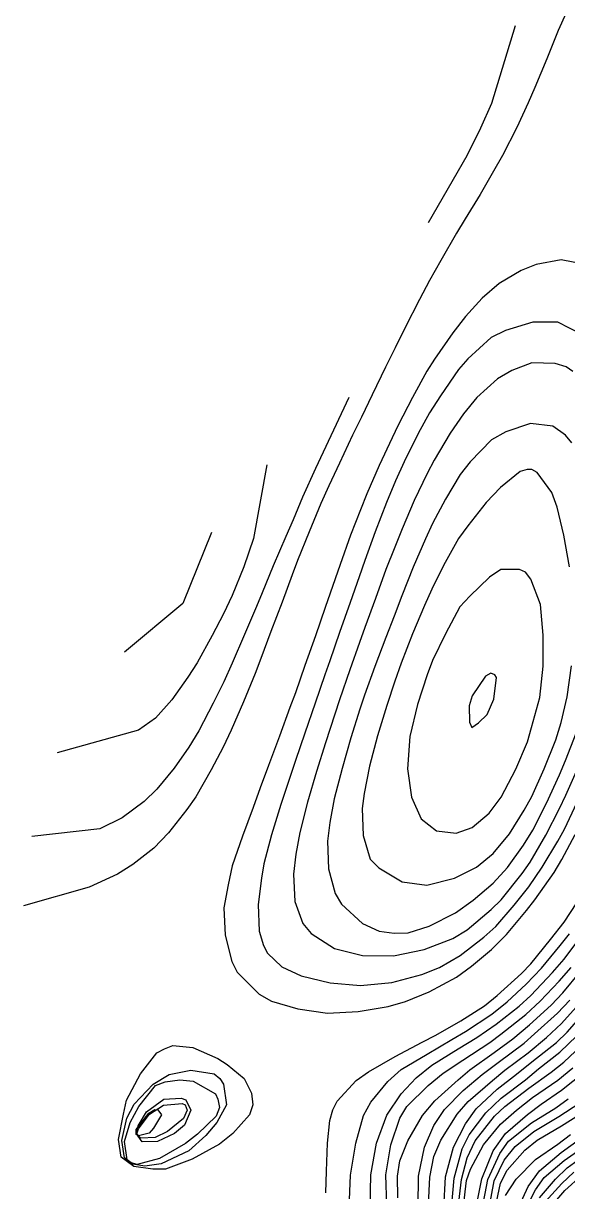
# Model space of a CAD drawing. Header units: feet. Extents: x 333642 to 335017, y 470420 to 471851.
# Drawn here: x 333642.5 to 333723.1, y 471209.9 to 471382.9 of the extents above; entities that cross this region are included whole.
import ezdxf

# ---------------------------------------------------------------- set-up
doc = ezdxf.new("R2010")
doc.units = ezdxf.units.FT
doc.header["$MEASUREMENT"] = 0
doc.layers.add('Contour', color=7, linetype='CONTINUOUS', true_color=0xffffff)

msp = doc.modelspace()

# ---------------------------------------------------------------- linework, layer by layer
at = {"layer": 'Contour', "color": 18, "linetype": 'Continuous', "true_color": 0x000000}
for points, elevation in [([(333722.91501, 471384.434576), (333721.760116, 471381.801168), (333720.065276, 471377.619076), (333718.263374, 471373.347813), (333717.284231, 471371.101274), (333715.634499, 471367.444959), (333713.474077, 471363.294248), (333712.17758, 471360.969499), (333710.179446, 471357.517456), (333707.943366, 471353.906971), (333706.658938, 471351.796947), (333704.331713, 471347.760616), (333702.665957, 471344.79384), (333701.185164, 471342.01498), (333699.092748, 471337.86974), (333697.579087, 471334.831925), (333696.177586, 471331.991026), (333694.203753, 471327.86687), (333692.589357, 471324.576136), (333691.284145, 471321.930647), (333689.324524, 471317.755263), (333687.747344, 471314.385114), (333686.574907, 471311.779093), (333684.848767, 471307.603317), (333683.130902, 471303.365473), (333682.305052, 471301.21134), (333680.828043, 471297.198132), (333679.181808, 471292.824184), (333677.694075, 471288.851883), (333676.848963, 471286.647867), (333675.109658, 471282.432554), (333673.268696, 471278.235549), (333672.082691, 471275.725563), (333670.329375, 471272.376414), (333668.031866, 471268.364425), (333666.724395, 471266.514768), (333664.022601, 471263.02556), (333661.852076, 471260.79175), (333658.73559, 471258.366677), (333656.426757, 471256.921706), (333652.237885, 471255.003848), (333642.5, 471252.262024)], -22), ([(333715.389074, 471382.5), (333711.865016, 471371.011831), (333710.235888, 471367.344808), (333708.229308, 471363.271477), (333702.5, 471353.341267)], -21.5), ([(333725.50244, 471347.220441), (333722.159345, 471347.868545), (333718.480379, 471347.169382), (333716.233713, 471346.283666), (333712.974218, 471344.368317), (333710.471989, 471342.168801), (333708.016529, 471339.496844), (333706.113518, 471337.076093), (333703.425974, 471333.141754), (333702.302957, 471331.370205), (333700.173889, 471327.469816), (333698.042928, 471323.407761), (333697.1346, 471321.52971), (333695.208668, 471317.408663), (333693.381055, 471313.200603), (333692.445096, 471310.857059), (333690.992248, 471307.09168), (333689.445287, 471302.763733), (333687.94392, 471298.498245), (333687.203422, 471296.377699), (333685.767154, 471292.218032), (333684.224194, 471287.825887), (333682.799295, 471283.788004), (333682.004418, 471281.574036), (333680.459939, 471277.358032), (333678.843533, 471272.998647), (333677.60614, 471269.692023), (333676.539307, 471266.810517), (333674.945012, 471262.528452), (333673.44852, 471258.159355), (333672.832217, 471255.326313), (333672.218197, 471251.943373), (333672.376659, 471247.875702), (333673.366568, 471243.997241), (333674.170475, 471242.430815), (333677.437676, 471239.169346), (333679.246839, 471238.136526), (333683.183727, 471237.013245), (333687.583977, 471236.33695), (333692.104541, 471236.58494), (333696.546979, 471237.352254), (333699.106238, 471238.055869), (333702.642543, 471239.532571), (333706.650289, 471241.661384), (333708.892043, 471243.312903), (333711.834953, 471245.772744), (333714.105426, 471248.010886), (333717.068766, 471251.554892), (333718.266065, 471253.133357), (333721.157823, 471257.177439), (333722.289436, 471259.073536), (333724.23348, 471262.78162)], -23), ([(333725.162625, 471336.834301), (333721.662341, 471338.636063), (333717.962305, 471338.642103), (333713.915366, 471337.391027), (333711.826315, 471336.375238), (333708.376594, 471333.210186), (333706.96355, 471331.621664), (333704.281289, 471327.726068), (333702.688329, 471325.210451), (333701.011828, 471322.13059), (333698.916715, 471317.965877), (333697.658137, 471315.148721), (333696.312147, 471311.923915), (333694.63905, 471307.586462), (333693.09501, 471303.342852), (333692.239531, 471300.942696), (333690.922509, 471297.16355), (333689.361016, 471292.719659), (333687.896273, 471288.515162), (333687.17081, 471286.430698), (333685.72155, 471282.243983), (333684.191766, 471277.80773), (333682.814164, 471273.755135), (333682.066178, 471271.508398), (333680.637275, 471267.217002), (333679.259869, 471262.762323), (333678.132684, 471258.459298), (333677.767268, 471256.343124), (333677.266861, 471252.421956), (333677.427951, 471248.512413), (333678.061427, 471246.361456), (333678.676449, 471245.242596)], -23.5), ([(333722.939119, 471332.00075), (333721.292578, 471332.525263), (333717.812768, 471332.613748), (333714.868884, 471331.475312), (333712.761618, 471330.266747), (333709.665536, 471327.462032), (333707.729402, 471325.089826), (333705.738425, 471322.182266), (333703.363782, 471318.18812), (333702.314181, 471316.209885), (333700.388141, 471312.241338), (333698.609424, 471308.059639), (333697.514448, 471305.336243), (333696.228457, 471302.02242), (333694.675544, 471297.71124), (333693.08807, 471293.419262), (333692.306027, 471291.214053), (333690.89285, 471287.177096), (333689.353599, 471282.753694), (333687.938678, 471278.50586), (333687.25424, 471276.364348), (333685.93934, 471272.113864), (333684.601914, 471267.572926), (333683.457298, 471263.114342), (333682.879322, 471259.887479), (333682.506982, 471256.945479), (333682.745029, 471252.892171), (333683.896006, 471249.644123), (333685.136315, 471248.164573), (333688.600309, 471245.917986), (333692.770976, 471244.895732), (333697.317248, 471244.849815), (333701.902, 471245.759013), (333706.11921, 471247.415395), (333708.267736, 471248.691468), (333711.815782, 471251.676858), (333713.295974, 471253.144662), (333716.42654, 471257.039641), (333717.581213, 471258.698677), (333719.898194, 471262.676055), (333721.948717, 471266.651489), (333722.867719, 471268.630067), (333724.640124, 471272.623044)], -24), ([(333723.929042, 471331.348865), (333722.939119, 471332.00075)], -24), ([(333690.698409, 471327.5), (333685.777416, 471316.992559), (333683.847462, 471312.720309), (333682.452344, 471309.370949), (333681.39684, 471306.918803), (333679.515447, 471302.560987), (333677.897932, 471298.571441), (333677.036092, 471296.549288), (333675.248918, 471292.389117), (333673.455717, 471288.143436), (333672.20817, 471285.39311), (333670.642953, 471282.218851), (333668.476862, 471278.14383), (333667.012126, 471275.716342), (333664.846023, 471272.618931), (333662.284432, 471269.528602), (333660.381694, 471267.668966), (333657.135535, 471265.262408), (333653.809881, 471263.621171), (333643.760398, 471262.5)], -21.5), ([(333722.846439, 471321.897403), (333720.963214, 471323.256424), (333717.631556, 471323.621638), (333714.002613, 471322.403388), (333711.848471, 471321.196409), (333708.685318, 471317.963541), (333707.235082, 471316.090345), (333705.02833, 471312.420145), (333703.132713, 471308.844695), (333702.063122, 471306.583932), (333700.240564, 471302.380235), (333698.569569, 471298.115518), (333697.415365, 471295.117054), (333696.197261, 471291.969906), (333694.588572, 471287.648366), (333693.056064, 471283.430843), (333692.345584, 471281.329226), (333691.030201, 471277.08962), (333689.712757, 471272.55741), (333688.563445, 471268.054054), (333687.909676, 471264.559638), (333687.537769, 471261.833013), (333687.700531, 471257.731469), (333688.689928, 471254.085817), (333689.637794, 471252.483234), (333692.735158, 471249.633275), (333695.196395, 471248.464355), (333697.454635, 471248.182989), (333699.521697, 471248.262491), (333702.624758, 471249.247214), (333706.525854, 471251.208588), (333709.138681, 471253.061012), (333712.110786, 471255.59391), (333714.205943, 471257.908658), (333716.596325, 471261.234576), (333717.994971, 471263.448559), (333720.021034, 471267.457981), (333721.947051, 471271.605624), (333722.812822, 471273.731186), (333724.413866, 471277.774237)], -24.5), ([(333723.762324, 471320.794906), (333722.846439, 471321.897403)], -24.5), ([(333678.569762, 471317.5), (333676.594118, 471306.614036), (333675.151077, 471302.408538), (333673.419032, 471298.159066), (333672.140521, 471295.452662), (333670.480903, 471292.24749), (333668.24897, 471288.21362), (333666.886523, 471286.08259), (333664.519906, 471282.739774), (333662.073837, 471280.028092), (333659.584495, 471278.240499), (333647.5, 471274.892612)], -21), ([(333717.844548, 471316.81225), (333717.160163, 471316.821273), (333716.122325, 471316.516775), (333713.181857, 471314.184887), (333711.071947, 471311.921367), (333708.343689, 471308.495125), (333706.965779, 471306.63275), (333704.753583, 471302.596211), (333702.998396, 471299.108506), (333701.916516, 471296.6941), (333700.164226, 471292.483858), (333698.479391, 471288.171479), (333697.537041, 471285.496658), (333696.348125, 471281.902804), (333694.96685, 471277.423119), (333693.786674, 471272.897252), (333693.009826, 471268.875148), (333692.692408, 471266.657158), (333692.828489, 471262.627003), (333693.881498, 471259.133089), (333695.145756, 471257.872094), (333698.606338, 471255.773227), (333702.274903, 471255.32198), (333706.371474, 471256.355009), (333709.616253, 471257.980909), (333712.097965, 471260.002814), (333714.506584, 471262.913202), (333716.68336, 471266.417964), (333717.822036, 471268.442267), (333719.675459, 471272.50736), (333721.405751, 471276.801125), (333722.168779, 471279.393197), (333723.073882, 471283.168751), (333723.709855, 471287.747418)], -25), ([(333723.427867, 471302.429997), (333722.55344, 471307.103182), (333721.570952, 471311.229063), (333720.783866, 471313.432865), (333718.611045, 471316.4033), (333717.844548, 471316.81225)], -25), ([(333670.359859, 471307.5), (333666.131391, 471296.991023), (333657.5, 471289.776068)], -20.5), ([(333716.911511, 471301.634965), (333715.987941, 471302.039616), (333713.261524, 471302.020851), (333711.580259, 471300.888009), (333708.634059, 471298.06342), (333707.183495, 471296.501004), (333705.034536, 471292.512815), (333703.138861, 471288.547321), (333702.35144, 471286.419931), (333700.904694, 471282.034605), (333699.76721, 471277.295762), (333699.41535, 471272.53073), (333699.98835, 471268.303383), (333701.428488, 471265.101932), (333703.696574, 471263.316031), (333706.62469, 471262.998305), (333709.010217, 471263.847594), (333711.490313, 471265.97212), (333713.267617, 471268.321556), (333715.443389, 471272.443721), (333717.173261, 471276.518751), (333717.80692, 471278.621386), (333719.001004, 471283.09326), (333719.5121, 471287.708618), (333719.499901, 471292.324031), (333719.098007, 471296.846846), (333717.696085, 471300.608841), (333716.911511, 471301.634965)], -25.5), ([(333712.357683, 471286.413011), (333711.769806, 471286.670577), (333710.994645, 471286.210277), (333709.009639, 471283.313638), (333708.549618, 471281.829499), (333708.576991, 471279.414786), (333708.941213, 471278.631713), (333709.912399, 471279.333294), (333711.210054, 471280.568268), (333712.213602, 471282.827081), (333712.609314, 471286.031822), (333712.357683, 471286.413011)], -26), ([(333678.676449, 471245.242596), (333680.814871, 471243.195122), (333683.63721, 471241.856298), (333687.946551, 471240.84765), (333692.445786, 471240.455925), (333697.073491, 471240.8896), (333701.551726, 471242.084554), (333704.158086, 471243.112976), (333707.219684, 471244.905004), (333710.698982, 471247.576962), (333712.476629, 471249.203735), (333715.211691, 471252.326674), (333717.407987, 471255.063277), (333719.378123, 471257.978077), (333721.667861, 471261.811013), (333722.675668, 471263.571109), (333724.560462, 471267.584428)], -23.5), ([(333687.310492, 471209.736996), (333687.424631, 471212.954888), (333687.57903, 471217.082684), (333687.929745, 471220.448613), (333688.341905, 471222.043771), (333689.003186, 471223.323401), (333691.813364, 471226.397716), (333693.613231, 471227.681328), (333697.58144, 471229.916324), (333701.577836, 471232.056681), (333703.615341, 471233.096652), (333707.318642, 471235.211244), (333710.805578, 471237.426721), (333712.718344, 471238.985647), (333716.326093, 471242.229948), (333717.709237, 471243.656245), (333720.591366, 471247.235415), (333722.614957, 471249.815971), (333724.524174, 471252.706079)], -21.5), ([(333690.763368, 471207.548801), (333690.959239, 471212.381889), (333691.749004, 471217.092109), (333692.873733, 471221.178508), (333693.983167, 471223.177222), (333696.492721, 471226.228196), (333698.453761, 471227.991365), (333702.327027, 471230.294544), (333705.996097, 471232.433775), (333708.00578, 471233.616137), (333711.932688, 471236.211559), (333714.165952, 471238.027833), (333716.993093, 471240.647074), (333719.268431, 471243.015838), (333722.045579, 471246.375567), (333723.396064, 471248.111643)], -21), ([(333693.886787, 471207.615881), (333693.976071, 471212.416842), (333694.82987, 471217.112176), (333696.351661, 471221.241429), (333698.479896, 471224.434239), (333700.679108, 471226.758709), (333702.998811, 471228.630596), (333706.944135, 471231.053375), (333709.691214, 471232.7416), (333712.530662, 471234.702794), (333715.98142, 471237.380803), (333717.672322, 471238.977129), (333720.875481, 471242.345863), (333722.610212, 471244.3348), (333724.9276, 471247.471877)], -20.5), ([(333696.342291, 471207.861675), (333696.199552, 471212.43024), (333696.941767, 471216.870604), (333698.262399, 471220.80404), (333699.303333, 471222.541733), (333702.451471, 471225.623148), (333704.692568, 471227.471037), (333707.628682, 471229.381881), (333711.594042, 471232.024392), (333713.2213, 471233.230295), (333716.93111, 471236.131428), (333719.053283, 471238.107469), (333721.863063, 471241.066361), (333723.645587, 471243.097203)], -20), ([(333697.987641, 471209.032487), (333697.933436, 471212.209), (333698.282023, 471214.477951), (333699.460851, 471217.440301), (333701.616904, 471221.226097), (333703.442493, 471223.360002), (333706.91227, 471226.506555), (333708.628051, 471227.952415), (333712.265452, 471230.545734), (333715.009864, 471232.572782), (333717.508892, 471234.642072), (333720.688674, 471237.520991), (333722.431861, 471239.348441), (333725.066175, 471242.53003)], -19.5), ([(333700.999126, 471207.750565), (333701.04412, 471212.234201), (333701.912372, 471216.500138), (333703.293449, 471219.702074), (333704.88356, 471222.102449), (333707.658631, 471224.907927), (333710.496221, 471227.253451), (333712.859023, 471229.071985), (333716.674957, 471231.912194), (333718.224376, 471233.270966), (333721.659551, 471236.371009), (333723.467843, 471238.28723)], -19), ([(333702.529636, 471208.030148), (333702.703164, 471212.088071), (333703.322882, 471215.141716), (333704.336591, 471217.531402), (333706.772101, 471221.385711), (333708.413562, 471223.251827), (333712.014706, 471226.405812), (333713.818765, 471227.893074), (333717.277147, 471230.501887), (333719.999735, 471232.758467), (333722.210047, 471234.828854), (333724.856008, 471237.726626)], -18.5), ([(333704.787994, 471207.480419), (333705.03292, 471212.126157), (333706.219842, 471216.510357), (333708.001209, 471219.967139), (333709.612064, 471222.200643), (333712.693387, 471225.104432), (333715.570163, 471227.328008), (333717.816669, 471229.134509), (333721.467349, 471232.006081), (333723.075256, 471233.531353), (333726.235496, 471237.130139)], -18), ([(333705.93651, 471207.483065), (333706.346637, 471211.94528), (333707.505567, 471216.273569), (333708.54722, 471218.334896), (333711.005741, 471221.611781), (333713.276911, 471223.775941), (333716.894718, 471226.499716), (333718.804738, 471228.096274), (333721.972907, 471230.579627), (333724.514896, 471232.980717)], -17.5), ([(333672.716357, 471228.753207), (333675.2223, 471226.661992), (333676.313691, 471224.510077), (333676.482551, 471222.800504), (333675.988114, 471221.304766), (333673.560579, 471218.518809), (333671.579002, 471216.949565), (333667.534869, 471214.759539), (333663.570151, 471213.236071), (333661.67472, 471213.24234), (333658.853444, 471213.652628), (333656.98956, 471215.046894), (333656.603078, 471217.628121), (333657.320046, 471221.400587), (333657.791025, 471223.49269), (333659.838286, 471227.348887), (333662.259246, 471230.500763), (333663.432075, 471231.077944), (333664.642849, 471231.574607), (333667.633034, 471231.266737), (333671.307849, 471229.654916), (333672.716357, 471228.753207)], -21.5), ([(333706.920499, 471207.536987), (333707.413159, 471211.752978), (333708.232642, 471214.94505), (333709.45066, 471217.45008), (333712.283812, 471221.087884), (333713.824924, 471222.545102), (333717.409973, 471225.231267), (333720.715193, 471227.601838), (333722.580343, 471229.118985), (333726.01288, 471232.362321)], -17), ([(333672.159226, 471225.835822), (333672.596289, 471222.760634), (333671.149476, 471220.186838), (333669.55665, 471218.231574), (333667.00935, 471215.975833), (333662.942918, 471214.048179), (333660.507703, 471213.720007), (333658.699029, 471214.007363), (333657.494013, 471214.926386), (333657.100729, 471217.491287), (333657.833985, 471220.806681), (333658.938382, 471222.862154), (333661.719008, 471225.833314), (333664.096825, 471227.247842), (333667.30749, 471227.925755), (333670.783997, 471227.372642), (333671.619838, 471226.691207), (333672.159226, 471225.835822)], -21), ([(333707.734527, 471207.763439), (333708.162182, 471211.564968), (333708.747585, 471213.255823), (333710.65087, 471216.884196), (333713.174106, 471219.930686), (333715.555202, 471221.968556), (333717.928486, 471223.883418), (333721.671479, 471226.441069), (333723.886337, 471228.251639)], -16.5), ([(333709.551517, 471207.380235), (333710.418603, 471211.852179), (333712.116011, 471215.981791), (333713.921678, 471218.515934), (333717.182142, 471221.328848), (333719.238418, 471222.903019), (333722.218042, 471224.93983), (333725.573002, 471227.629125)], -16), ([(333671.324126, 471223.611522), (333671.542214, 471222.375761), (333671.085051, 471221.099429), (333668.280178, 471218.444155), (333666.532781, 471217.035858), (333662.651461, 471214.859997), (333659.385044, 471213.950189), (333658.469834, 471214.209624), (333657.862792, 471214.652877), (333657.465671, 471217.34672), (333658.319906, 471220.1872), (333659.597143, 471222.52653), (333662.069655, 471225.623306), (333663.519336, 471226.204614), (333665.699731, 471226.48907), (333667.651163, 471226.282048), (333670.944018, 471224.408217), (333671.324126, 471223.611522)], -20.5), ([(333666.568828, 471223.511161), (333667.331131, 471222.006453), (333666.378659, 471219.762003), (333664.903319, 471218.542558), (333662.36617, 471217.341284), (333660.120025, 471217.283404), (333659.273616, 471218.50351), (333659.496738, 471219.664482), (333660.744452, 471221.761035), (333663.325605, 471223.607191), (333665.868915, 471223.763351), (333666.568828, 471223.511161)], -20), ([(333666.472969, 471222.776756), (333666.757179, 471221.990424), (333666.248782, 471220.768039), (333663.880768, 471218.829145), (333662.020971, 471217.943427), (333659.899518, 471217.835163), (333659.295021, 471218.469186), (333659.562291, 471219.2439), (333661.176821, 471221.381783), (333663.277086, 471222.745739), (333666.022269, 471222.974866), (333666.472969, 471222.776756)], -19.5), ([(333710.472035, 471207.33807), (333711.29883, 471211.750452), (333713.079855, 471215.588358), (333714.366623, 471217.394421), (333717.777017, 471220.099247), (333721.40859, 471222.358135), (333723.236521, 471223.677085)], -15.5), ([(333711.441711, 471207.257636), (333712.260313, 471211.54763), (333713.743758, 471214.600521), (333715.354305, 471216.60752), (333718.155612, 471218.814014), (333721.842178, 471221.039978), (333724.943173, 471223.079038)], -15), ([(333712.348771, 471207.186468), (333713.204928, 471211.189824), (333714.187522, 471213.122326), (333716.818802, 471216.080754), (333718.608225, 471217.565456), (333722.218757, 471219.662402), (333726.245149, 471222.213603)], -14.5), ([(333662.439173, 471222.05843), (333662.974341, 471221.319705), (333661.772814, 471219.35009), (333661.158283, 471218.605526), (333659.580777, 471218.2061), (333659.224824, 471218.411879), (333659.217514, 471219.10934), (333661.092722, 471221.566751), (333661.992885, 471222.088038), (333662.439173, 471222.05843)], -19), ([(333713.925261, 471209.341035), (333715.504752, 471211.77171), (333718.358998, 471214.703963), (333721.684028, 471216.981242), (333723.558519, 471218.405857)], -14), ([(333715.475247, 471206.68603), (333717.291717, 471210.703338), (333718.962116, 471213.018802), (333722.190629, 471215.725128), (333725.048076, 471217.794968)], -13.5), ([(333716.499088, 471206.482841), (333718.363379, 471210.179474), (333719.679993, 471212.033654), (333722.623698, 471214.55098), (333726.444169, 471217.214666)], -13), ([(333718.959995, 471209.009764), (333721.34335, 471211.782714), (333723.092002, 471213.468954), (333726.892793, 471216.228882)], -12.5), ([(333719.307296, 471207.880891), (333722.266532, 471211.132329), (333724.03532, 471212.806543)], -12), ([(333720.034556, 471207.014843), (333722.712136, 471210.087973), (333725.264022, 471212.35685)], -11.5)]:
    msp.add_lwpolyline(points, dxfattribs=dict(at, elevation=elevation))

doc.saveas('drawing.dxf')
